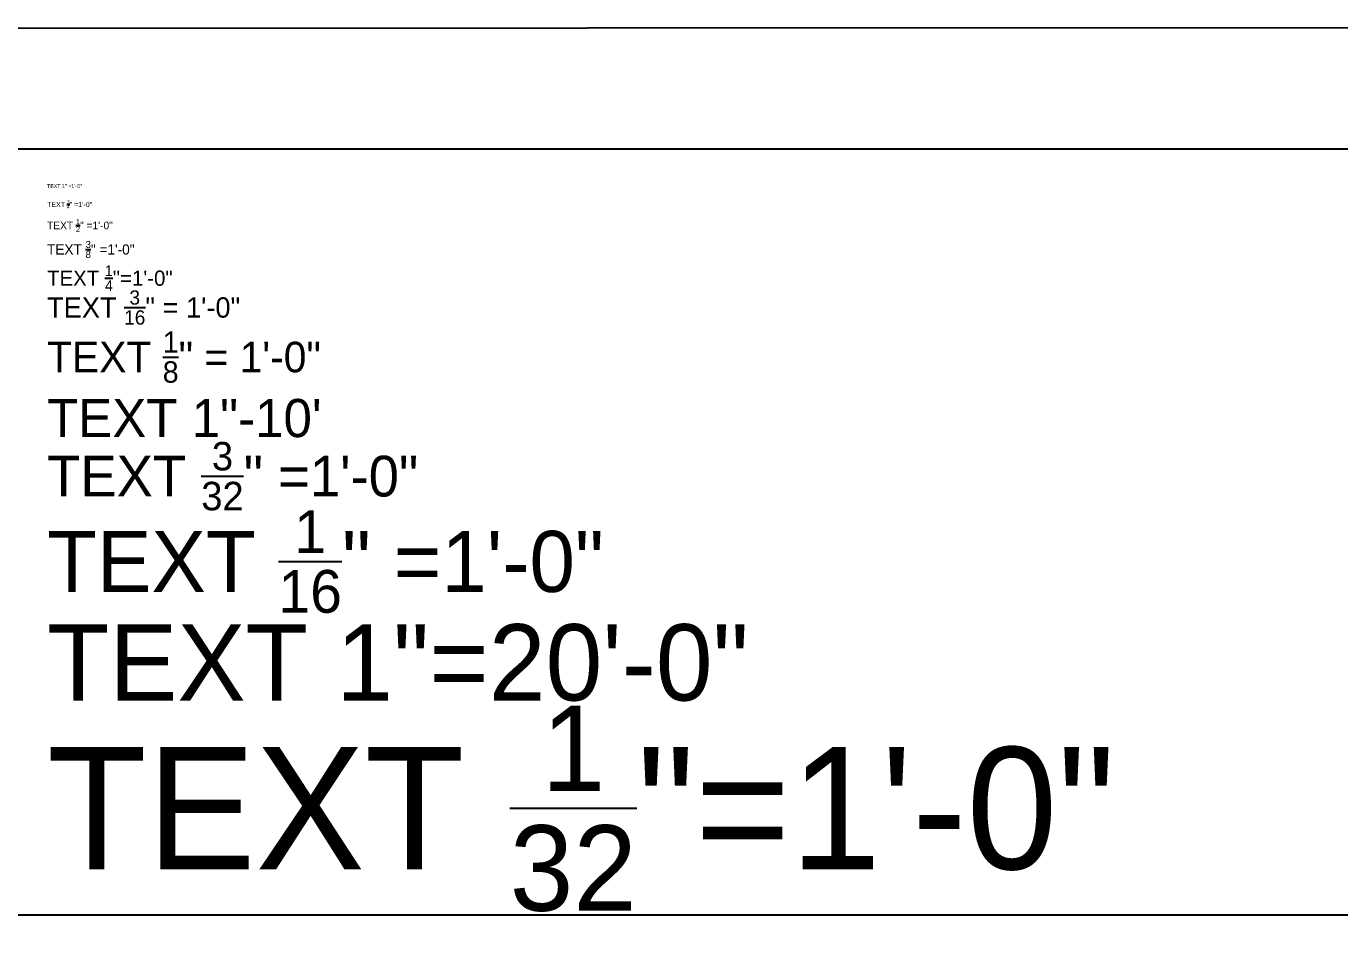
# Model space of a CAD drawing. Header units: inches. Extents: x -415 to 14109, y -1276 to 3235.
# Drawn here: x -110 to 406, y -550 to -192 of the extents above; entities that cross this region are included whole.
import ezdxf

# ---------------------------------------------------------------- set-up
doc = ezdxf.new("R2010")
doc.units = ezdxf.units.IN
doc.header["$MEASUREMENT"] = 0
doc.layers.add('L-TTLB', color=7, linetype='Continuous')
doc.styles.add('TEXT 1-1', font='', dxfattribs={"height": 1.5})
doc.styles.add('TEXT 1-10', font='', dxfattribs={"height": 15})
doc.styles.add('TEXT 1-16', font='', dxfattribs={"height": 24})
doc.styles.add('TEXT 1-2', font='', dxfattribs={"height": 3})
doc.styles.add('TEXT 1-20', font='', dxfattribs={"height": 30})
doc.styles.add('TEXT 1-32', font='', dxfattribs={"height": 48})
doc.styles.add('TEXT 1-4', font='', dxfattribs={"height": 6})
doc.styles.add('TEXT 1-8', font='', dxfattribs={"height": 12})
doc.styles.add('TEXT 3-16', font='', dxfattribs={"height": 8})
doc.styles.add('TEXT 3-32', font='', dxfattribs={"height": 16})
doc.styles.add('TEXT 3-4', font='', dxfattribs={"height": 2})
doc.styles.add('TEXT 3-8', font='', dxfattribs={"height": 4})
doc.styles.get('TEXT 1-1').set_extended_font_data('Avenir LT Std 55 Roman')
doc.styles.get('TEXT 1-10').set_extended_font_data('Avenir LT Std 55 Roman')
doc.styles.get('TEXT 1-16').set_extended_font_data('Avenir LT Std 55 Roman')
doc.styles.get('TEXT 1-2').set_extended_font_data('Avenir LT Std 55 Roman')
doc.styles.get('TEXT 1-20').set_extended_font_data('Avenir LT Std 55 Roman')
doc.styles.get('TEXT 1-32').set_extended_font_data('Avenir LT Std 55 Roman')
doc.styles.get('TEXT 1-4').set_extended_font_data('Avenir LT Std 55 Roman')
doc.styles.get('TEXT 1-8').set_extended_font_data('Avenir LT Std 55 Roman')
doc.styles.get('TEXT 3-16').set_extended_font_data('Avenir LT Std 55 Roman')
doc.styles.get('TEXT 3-32').set_extended_font_data('Avenir LT Std 55 Roman')
doc.styles.get('TEXT 3-4').set_extended_font_data('Avenir LT Std 55 Roman')
doc.styles.get('TEXT 3-8').set_extended_font_data('Avenir LT Std 55 Roman')

msp = doc.modelspace()

# ---------------------------------------------------------------- linework, layer by layer
for points in [[(-192.85099, -192.26476), (1627.01781, -191.54564), (1627.01781, -1241.90897), (-414.77704, -1242.6281), (-414.77704, -192.26476), (-341.30997, -192.26476)], [(427.01781, -239.9068), (-414.77704, -239.9068)]]:
    msp.add_lwpolyline(points)
at = {"layer": 'L-TTLB'}
msp.add_lwpolyline([(-120, -540.85585), (427.01781, -540.85585)], dxfattribs=at)

# ---------------------------------------------------------------- texts
at = {"layer": 'L-TTLB', "attachment_point": 1}
for s, insert, char_height, style in [('\\A1;TEXT {\\H1x;1\\H1x;" =1\'-0"}', (-101.64534, -253.59345), 1.5, 'TEXT 1-1'), ('\\A1;TEXT {\\H0.7x;\\S3/4;}"{\\H1x; =1\'-0"}', (-101.64534, -259.91764), 2, 'TEXT 3-4'), ('\\A1;TEXT {\\H0.7x;\\S1/2;\\H1.42857x;" =1\'-0"}', (-101.64534, -267.31985), 3, 'TEXT 1-2'), ('\\A1;TEXT {\\H0.7x;\\S3/8;}" =1\'-0"', (-101.64534, -275.91743), 4, 'TEXT 3-8'), ('\\A1;TEXT {\\H0.7x;\\S1/4;\\H1.42857x;"=1\'-0"}', (-101.64534, -285.51713), 6, 'TEXT 1-4'), ('\\A1;TEXT {\\H0.7x;\\S3/16;}" = 1\'-0"', (-101.64534, -295.36274), 8, 'TEXT 3-16'), ('\\A1;TEXT {\\H0.7x;\\S1/8;\\H1.42857x;" = 1\'-0"}', (-101.64534, -311.48229), 12, 'TEXT 1-8'), ('\\A1;TEXT 1"-10\' ', (-101.64534, -338.05308), 15, 'TEXT 1-10'), ('\\A1;TEXT {\\H0.7x;\\S3/32;}" =1\'-0"', (-101.64534, -354.93966), 16, 'TEXT 3-32'), ('\\A1;TEXT {\\H0.7x;\\S1/16;\\H1.42857x;"\\H1x; =1\'-0"}', (-101.64534, -381.75797), 24, 'TEXT 1-16'), ('\\A1;TEXT 1"=20\'-0"', (-101.64534, -426.58238), 30, 'TEXT 1-20'), ('\\A1;TEXT {\\H0.7x;\\S1/32;\\H1.42857x;"\\H1x;=1\'-0"}', (-101.64534, -458.58238), 48, 'TEXT 1-32')]:
    msp.add_mtext(s, dxfattribs=dict(at, insert=insert, char_height=char_height, style=style))

doc.saveas('drawing.dxf')
